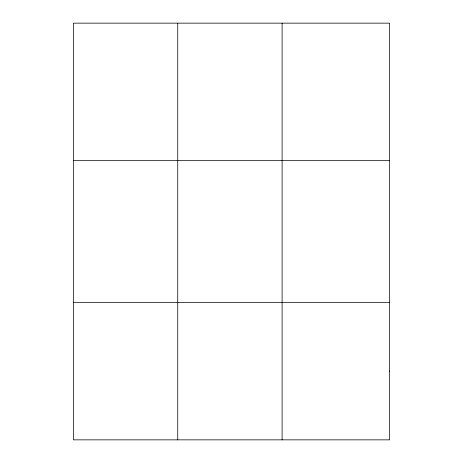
<?xml version="1.0" encoding="UTF-8"?>
<svg xmlns="http://www.w3.org/2000/svg" width="463" height="463" viewBox="0 0 463 463"><rect width="100%" height="100%" fill="white"/><g stroke="black" fill="none" stroke-linecap="round" stroke-linejoin="round"><path stroke-width="0.69" d="M177.734 23.15L177.734 439.85M282.106 23.15L282.106 439.85M73.357 160.661L389.643 160.661M73.357 302.339L389.643 302.339M389.643 371.095L389.643 439.85L73.357 439.85L73.357 23.15L389.643 23.15L389.643 371.095"/></g></svg>
